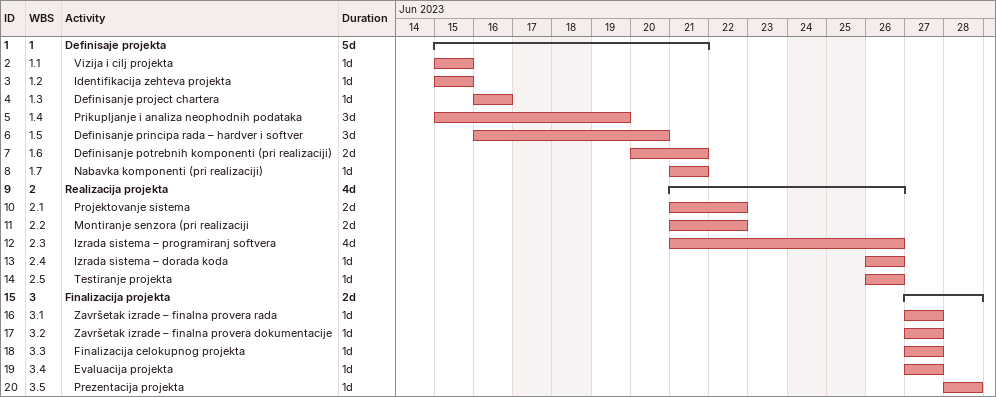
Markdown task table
| ID | WBS | Task | Duration | Start | Finish |
|---|---|---|---|---|---|
| 1 | 1 | **Definisaje projekta** | 5d | 2023-06-15 | 2023-06-21 |
| 2 | 1.1 | Vizija i cilj projekta | 1d | 2023-06-15 | 2023-06-15 |
| 3 | 1.2 | Identifikacija zehteva projekta | 1d | 2023-06-15 | 2023-06-15 |
| 4 | 1.3 | Definisanje project chartera | 1d | 2023-06-16 | 2023-06-16 |
| 5 | 1.4 | Prikupljanje i analiza neophodnih podataka | 3d | 2023-06-15 | 2023-06-19 |
| 6 | 1.5 | Definisanje principa rada – hardver i softver | 3d | 2023-06-16 | 2023-06-20 |
| 7 | 1.6 | Definisanje potrebnih komponenti (pri realizaciji) | 2d | 2023-06-20 | 2023-06-21 |
| 8 | 1.7 | Nabavka komponenti (pri realizaciji) | 1d | 2023-06-21 | 2023-06-21 |
| 9 | 2 | **Realizacija projekta** | 4d | 2023-06-21 | 2023-06-26 |
| 10 | 2.1 | Projektovanje sistema | 2d | 2023-06-21 | 2023-06-22 |
| 11 | 2.2 | Montiranje senzora (pri realizaciji | 2d | 2023-06-21 | 2023-06-22 |
| 12 | 2.3 | Izrada sistema – programiranj softvera | 4d | 2023-06-21 | 2023-06-26 |
| 13 | 2.4 | Izrada sistema – dorada koda | 1d | 2023-06-26 | 2023-06-26 |
| 14 | 2.5 | Testiranje projekta | 1d | 2023-06-26 | 2023-06-26 |
| 15 | 3 | **Finalizacija projekta** | 2d | 2023-06-27 | 2023-06-28 |
| 16 | 3.1 | Završetak izrade – finalna provera rada | 1d | 2023-06-27 | 2023-06-27 |
| 17 | 3.2 | Završetak izrade – finalna provera dokumentacije | 1d | 2023-06-27 | 2023-06-27 |
| 18 | 3.3 | Finalizacija celokupnog projekta | 1d | 2023-06-27 | 2023-06-27 |
| 19 | 3.4 | Evaluacija projekta | 1d | 2023-06-27 | 2023-06-27 |
| 20 | 3.5 | Prezentacija projekta | 1d | 2023-06-28 | 2023-06-28 |
